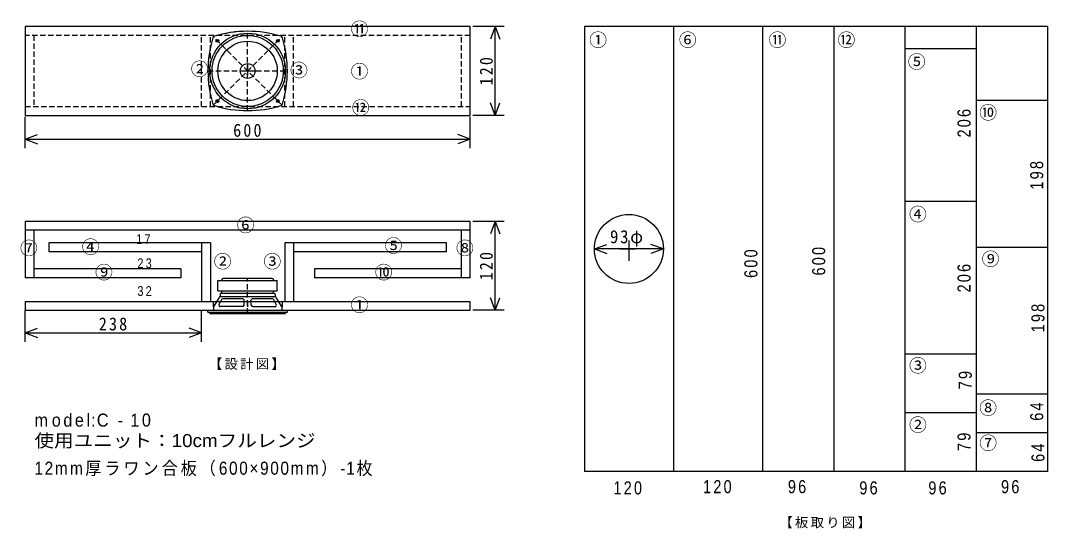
# Model space of a CAD drawing. Units: millimetres, scale not verified. Extents: x -928 to 456, y -171 to 514.
import ezdxf
from ezdxf.enums import TextEntityAlignment as Align

# ---------------------------------------------------------------- set-up
doc = ezdxf.new("R2010")
doc.units = ezdxf.units.MM
doc.header["$LTSCALE"] = 6
doc.linetypes.add('DASHED1', pattern=[1.8, 1.2, -0.6])
doc.layers.add('0-0', color=7, linetype='Continuous')
doc.styles.add('ＭＳ ゴシック', font='')
doc.styles.add('ＭＳ Ｐゴシック', font='')
doc.styles.get('ＭＳ ゴシック').set_extended_font_data('MS Gothic')
doc.styles.get('ＭＳ Ｐゴシック').set_extended_font_data('MS PGothic')

msp = doc.modelspace()

# ---------------------------------------------------------------- linework, layer by layer
at = {"layer": '0-0', "linetype": 'DASHED1'}
for p, q in [((-621.839, 392.07), (-621.839, 499.07)), ((-321.839, 493.57), (-921.839, 493.57)), ((-909.839, 493.57), (-909.839, 397.57)), ((-683.839, 397.57), (-683.839, 493.57)), ((-671.839, 397.57), (-671.839, 493.57)), ((-668.155, 399.254), (-575.524, 491.885)), ((-575.524, 399.254), (-668.155, 491.885)), ((-571.839, 397.57), (-571.839, 493.57)), ((-559.839, 397.57), (-559.839, 493.57)), ((-333.839, 397.57), (-333.839, 493.57)), ((-675.339, 445.57), (-568.339, 445.57)), ((-628.089, 445.57), (-612.343, 445.57)), ((-621.839, 455.041), (-621.839, 439.71)), ((-921.839, 397.57), (-321.839, 397.57)), ((-621.839, 118.298), (-621.839, 165.798)), ((-621.839, 118.298), (-621.839, 149.403)), ((-668.339, 134.798), (-668.339, 122.798)), ((-621.839, 134.798), (-621.839, 122.798)), ((-575.339, 134.798), (-575.339, 122.798))]:
    msp.add_line(p, q, dxfattribs=at)
at = {"layer": '0-0', "color": 4}
for p, q in [((-276.264, 505.57), (-318.264, 505.57)), ((-288.264, 505.57), (-294.421, 488.655)), ((-288.264, 385.57), (-288.264, 505.57)), ((-288.264, 505.57), (-282.108, 488.655)), ((-288.264, 385.57), (-294.421, 402.484)), ((-288.264, 385.57), (-282.108, 402.484)), ((-921.839, 341.549), (-921.839, 383.549)), ((-321.839, 341.549), (-321.839, 383.549)), ((-276.264, 385.57), (-318.264, 385.57)), ((-921.839, 353.549), (-904.925, 359.706)), ((-921.839, 353.549), (-321.839, 353.549)), ((-921.839, 353.549), (-904.925, 347.393)), ((-321.839, 353.549), (-338.754, 359.706)), ((-321.839, 353.549), (-338.754, 347.393)), ((-276.264, 242.798), (-318.264, 242.798)), ((-288.264, 242.798), (-294.421, 225.883)), ((-288.264, 122.798), (-288.264, 242.798)), ((-288.264, 242.798), (-282.108, 225.883)), ((-154.609, 205.57), (-137.694, 211.726)), ((-61.609, 205.57), (-78.523, 211.726)), ((-61.609, 205.57), (-154.609, 205.57)), ((-154.609, 205.57), (-137.694, 199.414)), ((-61.609, 205.57), (-78.523, 199.414)), ((-288.264, 122.798), (-294.421, 139.712)), ((-288.264, 122.798), (-282.108, 139.712)), ((-921.839, 80.409), (-921.839, 122.409)), ((-683.839, 80.409), (-683.839, 122.409)), ((-276.264, 122.798), (-318.264, 122.798)), ((-921.839, 92.409), (-904.925, 98.566)), ((-683.839, 92.409), (-700.754, 98.566)), ((-921.839, 92.409), (-683.839, 92.409)), ((-921.839, 92.409), (-904.925, 86.253)), ((-683.839, 92.409), (-700.754, 86.253))]:
    msp.add_line(p, q, dxfattribs=at)
at = {"layer": '0-0'}
for p, q in [((-168.109, 505.57), (-168.109, -94.43)), ((455.891, 505.57), (-168.109, 505.57)), ((-48.109, 505.57), (-48.109, -94.43)), ((71.891, 505.57), (71.891, -94.43)), ((167.891, 505.57), (167.891, -94.43)), ((263.891, 505.57), (263.891, -94.43)), ((359.891, 505.57), (359.891, -94.43)), ((455.891, 505.57), (455.891, -94.43)), ((359.891, 475.57), (263.891, 475.57)), ((455.891, 405.57), (359.891, 405.57)), ((359.891, 269.57), (263.891, 269.57)), ((-321.839, 242.798), (-921.839, 242.798)), ((-921.839, 242.798), (-921.839, 166.798)), ((-321.839, 166.798), (-321.839, 242.798)), ((-321.839, 230.798), (-921.839, 230.798)), ((-909.839, 230.798), (-909.839, 166.798)), ((-333.839, 166.798), (-333.839, 230.798)), ((-683.839, 213.798), (-683.839, 134.798)), ((-671.839, 213.798), (-671.839, 134.798)), ((-571.839, 213.798), (-571.839, 134.798)), ((-559.839, 213.798), (-559.839, 134.798)), ((-108.109, 217.073), (-108.109, 189.326)), ((455.891, 207.57), (359.891, 207.57)), ((-683.839, 201.798), (-889.839, 201.798)), ((-353.839, 201.798), (-559.839, 201.798)), ((-120.777, 205.57), (-99.56, 205.57)), ((-711.839, 166.798), (-921.839, 166.798)), ((-711.839, 178.798), (-909.839, 178.798)), ((-711.839, 178.798), (-711.839, 166.798)), ((-531.839, 178.798), (-531.839, 166.798)), ((-333.839, 178.798), (-531.839, 178.798)), ((-321.839, 166.798), (-531.839, 166.798)), ((-656.839, 163.798), (-656.839, 162.798)), ((-588.839, 165.798), (-654.839, 165.798)), ((-586.839, 163.798), (-586.839, 162.798)), ((-581.839, 149.098), (-581.839, 162.798)), ((-660.428, 140.128), (-667.554, 128.273)), ((-661.839, 149.098), (-581.839, 149.098)), ((-658.839, 144.098), (-658.839, 141.098)), ((-584.965, 141.098), (-658.714, 141.098)), ((-656.839, 146.098), (-656.839, 149.098)), ((-656.839, 146.098), (-656.839, 146.436)), ((-656.839, 146.098), (-656.752, 146.098)), ((-656.839, 146.098), (-586.839, 146.098)), ((-656.839, 141.098), (-656.752, 141.098)), ((-587.747, 141.098), (-586.839, 141.098)), ((-584.839, 144.098), (-584.839, 141.098)), ((-576.125, 128.273), (-583.251, 140.128)), ((-921.839, 134.798), (-321.839, 134.798)), ((-921.839, 134.798), (-921.839, 122.798)), ((-667.839, 127.243), (-667.839, 122.798)), ((-657.161, 137.027), (-660.468, 130.727)), ((-628.713, 127.798), (-658.697, 127.798)), ((-628.301, 138.098), (-655.391, 138.098)), ((-626.717, 129.668), (-626.306, 135.968)), ((-616.962, 129.668), (-617.373, 135.968)), ((-588.288, 138.098), (-615.377, 138.098)), ((-614.966, 127.798), (-584.982, 127.798)), ((-583.211, 130.727), (-586.517, 137.027)), ((-575.839, 127.243), (-575.839, 122.798)), ((-321.839, 122.798), (-321.839, 134.798)), ((-921.839, 122.798), (-321.839, 122.798)), ((-675.339, 122.798), (-568.339, 122.798)), ((-675.339, 120.298), (-675.339, 122.798)), ((-675.339, 120.298), (-568.339, 120.298)), ((-672.839, 118.298), (-672.839, 120.298)), ((-672.839, 118.798), (-672.839, 118.863)), ((-672.839, 118.298), (-570.839, 118.298)), ((-644.802, 122.798), (-592.749, 122.798)), ((-570.839, 118.298), (-570.839, 120.298)), ((-570.839, 118.798), (-570.839, 118.817)), ((-568.339, 120.298), (-568.339, 122.798)), ((359.891, 63.57), (263.891, 63.57)), ((455.891, 9.57), (359.891, 9.57)), ((359.891, -15.43), (263.891, -15.43)), ((455.891, -42.43), (359.891, -42.43)), ((455.891, -94.43), (-168.109, -94.43))]:
    msp.add_line(p, q, dxfattribs=at)
msp.add_lwpolyline([(-921.839, 385.57), (-321.839, 385.57), (-321.839, 505.57), (-921.839, 505.57)], close=True, dxfattribs=at)
for points in [[(-671.839, 213.798), (-889.839, 213.798), (-889.839, 201.798)], [(-353.839, 201.798), (-353.839, 213.798), (-571.839, 213.798)], [(-661.839, 149.098), (-661.839, 162.798), (-581.839, 162.798)], [(-586.839, 146.098), (-586.839, 146.119), (-586.839, 146.184), (-586.839, 149.098)]]:
    msp.add_lwpolyline(points, dxfattribs=at)
for centre, radius in [((-621.839, 445.57), 51), ((-621.839, 445.57), 48), ((-662.498, 486.229), 2), ((-621.839, 445.57), 40), ((-581.181, 486.229), 2), ((-621.839, 445.57), 10), ((-662.498, 404.911), 2), ((-581.181, 404.911), 2), ((-108.109, 205.57), 46.5)]:
    msp.add_circle(centre, radius, dxfattribs=at)
for centre, radius, start, end in [((-621.839, 346.189), 152.881, 89.93568, 107.63501), ((-621.839, 346.189), 152.881, 72.96018, 107.03982), ((-522.459, 445.57), 152.881, 162.96018, 197.03982), ((-665.76, 489.49), 3, 107.03982, 162.96018), ((-621.839, 445.57), 57.5, 133.007, 136.993), ((-621.839, 445.57), 57.5, 43.007, 46.993), ((-577.919, 489.49), 3, 17.03982, 72.96018), ((-721.22, 445.57), 152.881, 342.96018, 17.03982), ((-621.839, 445.57), 57.5, 223.007, 226.993), ((-621.839, 445.57), 57.5, 313.007, 316.993), ((-665.76, 401.65), 3, 197.03982, 252.96018), ((-621.839, 544.95), 152.881, 252.96018, 287.03982), ((-577.919, 401.65), 3, 287.03982, 342.96018), ((-654.839, 163.798), 2, 90, 180), ((-588.839, 163.798), 2, 0, 90), ((-658.714, 139.098), 2, 90, 148.99022), ((-656.839, 144.098), 2, 90, 180), ((-586.839, 144.098), 2, 0, 90), ((-584.965, 139.098), 2, 31.00978, 90), ((-665.839, 127.243), 2, 148.99022, 180), ((-658.697, 129.798), 2, 152.30674, 270), ((-655.391, 136.098), 2, 90, 152.30674), ((-628.713, 129.798), 2, 270, 356.26183), ((-628.301, 136.098), 2, 356.26183, 90), ((-615.377, 136.098), 2, 90, 183.73817), ((-614.966, 129.798), 2, 183.73817, 270), ((-588.288, 136.098), 2, 27.69326, 90), ((-584.982, 129.798), 2, 270, 27.69326), ((-577.839, 127.243), 2, 0, 31.00978)]:
    msp.add_arc(centre, radius, start, end, dxfattribs=at)

# ---------------------------------------------------------------- texts
at = {"layer": '0-0', "style": 'ＭＳ Ｐゴシック'}
for s, p in [('⑪', (-483.109, 488.005)), ('①', (-161.58, 473.316)), ('⑥', (-40.803, 473.316)), ('⑪', (79.974, 473.316)), ('⑫', (173.005, 473.316)), ('②', (-698.549, 434.145)), ('③', (-564.715, 432.513)), ('⑤', (267.668, 443.938)), ('①', (-483.109, 430.881)), ('⑫', (-481.477, 381.917)), ('⑩', (363.964, 375.389)), ('④', (269.301, 238.29)), ('⑥', (-636.528, 223.601)), ('⑤', (-437.409, 195.855)), ('⑦', (-928.679, 192.591)), ('④', (-845.44, 194.223)), ('⑧', (-341.114, 192.591)), ('②', (-667.539, 174.637)), ('③', (-600.622, 174.637)), ('⑨', (367.228, 177.902)), ('⑨', (-827.487, 159.948)), ('⑩', (-450.466, 159.948)), ('①', (-483.109, 115.881)), ('③', (269.301, 34.275)), ('⑧', (363.964, -22.85)), ('②', (269.301, -45.699)), ('⑦', (363.964, -70.181))]:
    msp.add_text(s, height=17.6, dxfattribs=at).set_placement(p, align=Align.BOTTOM_LEFT)
at = {"layer": '0-0', "style": 'ＭＳ Ｐゴシック', "width": 1.1}
msp.add_text('使用ユニット：10cmフルレンジ', height=17.6, dxfattribs=at).set_placement((-909.093, -66.917), align=Align.BOTTOM_LEFT)
at = {"layer": '0-0', "char_height": 17.6, "attachment_point": 7, "rotation": 90}
for s, insert, style in [('\\T1.27;\\W0.9;120', (-291.264, 426.07), 'ＭＳ ゴシック'), ('\\T1.27;\\W0.85;206', (352.539, 355.803), 'ＭＳ Ｐゴシック'), ('\\T1.27;\\W0.85;198', (450.466, 285.622), 'ＭＳ Ｐゴシック'), ('\\T1.27;\\W0.9;120', (-291.264, 163.298), 'ＭＳ ゴシック'), ('\\T1.27;\\W0.85;600', (65.285, 166.477), 'ＭＳ Ｐゴシック'), ('\\T1.27;\\W0.85;600', (156.684, 169.741), 'ＭＳ Ｐゴシック'), ('\\T1.27;\\W0.85;206', (352.539, 146.891), 'ＭＳ Ｐゴシック'), ('\\T1.27;\\W0.85;198', (452.098, 93.031), 'ＭＳ Ｐゴシック'), ('\\T1.27;\\W0.85;79', (354.171, 16.321), 'ＭＳ Ｐゴシック'), ('\\T1.27;\\W0.85;64', (450.466, -26.114), 'ＭＳ Ｐゴシック'), ('\\T1.27;\\W0.85;79', (352.539, -66.917), 'ＭＳ Ｐゴシック'), ('\\T1.27;\\W0.85;64', (452.098, -81.606), 'ＭＳ Ｐゴシック')]:
    msp.add_mtext(s, dxfattribs=dict(at, insert=insert, style=style))
at = {"layer": '0-0', "attachment_point": 7}
for s, insert, char_height, style in [('\\T1.27;\\W0.9;600', (-641.339, 356.549), 17.6, 'ＭＳ ゴシック'), ('\\T1.36;\\W0.85;17', (-771.995, 212.176), 13.2, 'ＭＳ Ｐゴシック'), ('\\T1.2;\\W0.95;93φ', (-133.609, 208.57), 17.6, 'ＭＳ ゴシック'), ('\\T1.36;\\W0.85;23', (-770.363, 179.534), 13.2, 'ＭＳ Ｐゴシック'), ('\\T1.36;\\W0.85;32', (-770.363, 141.995), 13.2, 'ＭＳ Ｐゴシック'), ('\\T1.27;\\W0.9;238', (-822.339, 95.409), 17.6, 'ＭＳ ゴシック'), ('\\T1.17;【設計図】', (-674.067, 42.435), 13.2, 'ＭＳ Ｐゴシック'), ('\\T1.28;\\W0.95;model:C\\~-\\~10', (-909.093, -34.275), 17.6, 'ＭＳ Ｐゴシック'), ('\\T1.19;\\W0.9;12mm厚ラワン合板（600×900mm）-1枚', (-909.093, -101.192), 17.6, 'ＭＳ Ｐゴシック'), ('\\T1.27;\\W0.85;120', (-128.938, -125.674), 17.6, 'ＭＳ Ｐゴシック'), ('\\T1.27;\\W0.85;120', (-8.161, -124.041), 17.6, 'ＭＳ Ｐゴシック'), ('\\T1.27;\\W0.85;96', (106.088, -124.041), 17.6, 'ＭＳ Ｐゴシック'), ('\\T1.27;\\W0.85;96', (202.383, -125.674), 17.6, 'ＭＳ Ｐゴシック'), ('\\T1.27;\\W0.85;96', (295.415, -125.674), 17.6, 'ＭＳ Ｐゴシック'), ('\\T1.27;\\W0.85;96', (393.342, -124.041), 17.6, 'ＭＳ Ｐゴシック'), ('\\T1.17;【板取り図】', (94.663, -171.373), 13.2, 'ＭＳ Ｐゴシック')]:
    msp.add_mtext(s, dxfattribs=dict(at, insert=insert, char_height=char_height, style=style))

doc.saveas('drawing.dxf')
